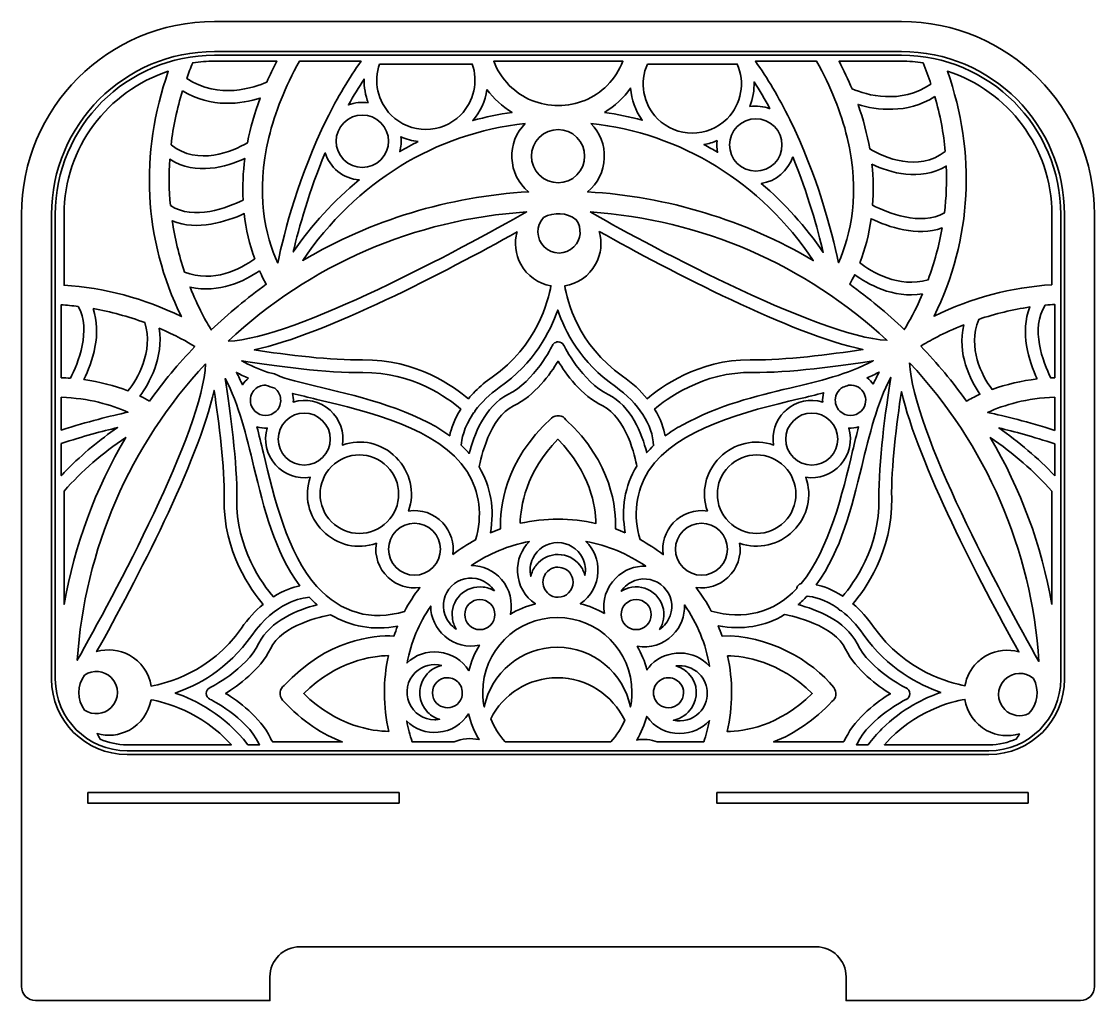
# Model space of a CAD drawing. Header units: inches. Extents: x -2.7 to 13.4, y -10.4 to -3.2.
# Drawn here: x 5.48 to 13.36, y -10.39 to -3.21 of the extents above; entities that cross this region are included whole.
import ezdxf

# ---------------------------------------------------------------- set-up
doc = ezdxf.new("R2010")
doc.units = ezdxf.units.IN
doc.header["$MEASUREMENT"] = 0
doc.layers.add('Tablet holder 9', color=7, linetype='Continuous', lineweight=0)

msp = doc.modelspace()

# ---------------------------------------------------------------- linework, layer by layer
at = {"layer": 'Tablet holder 9', "color": 22, "lineweight": 35, "true_color": 0xe52421}
for points, knots in [([(11.9394, -3.2082), (11.9394, -3.2082), (6.8982, -3.2082), (6.8982, -3.2082), (6.116, -3.2082), (5.4818, -3.8424), (5.4818, -4.6246), (5.4818, -4.6246), (5.4818, -10.2894), (5.4818, -10.2894), (5.4818, -10.3469), (5.5283, -10.3935), (5.5858, -10.3935), (5.5858, -10.3935), (7.305, -10.3935), (7.305, -10.3935), (7.305, -10.3935), (7.305, -10.2193), (7.305, -10.2193), (7.305, -10.0976), (7.4037, -9.9989), (7.5254, -9.9989), (7.5254, -9.9989), (11.3125, -9.9989), (11.3125, -9.9989), (11.434, -9.9989), (11.5326, -10.0975), (11.5326, -10.219), (11.5326, -10.219), (11.5326, -10.3935), (11.5326, -10.3935), (11.5326, -10.3935), (13.2518, -10.3935), (13.2518, -10.3935), (13.3093, -10.3935), (13.3558, -10.3469), (13.3558, -10.2894), (13.3558, -10.2894), (13.3558, -4.6246), (13.3558, -4.6246), (13.3558, -3.8424), (12.7217, -3.2082), (11.9394, -3.2082)], [0, 0, 0, 0, 1, 1, 1, 2, 2, 2, 3, 3, 3, 4, 4, 4, 5, 5, 5, 6, 6, 6, 7, 7, 7, 8, 8, 8, 9, 9, 9, 10, 10, 10, 11, 11, 11, 12, 12, 12, 13, 13, 13, 14, 14, 14, 14]), ([(8.1088, -3.5207), (8.1088, -3.5207), (8.7894, -3.5207), (8.7894, -3.5207), (8.8334, -3.6473), (8.8053, -3.7936), (8.7043, -3.8947), (8.5636, -4.0353), (8.3347, -4.0353), (8.194, -3.8947), (8.0929, -3.7936), (8.0648, -3.6473), (8.1088, -3.5207)], [0, 0, 0, 0, 1, 1, 1, 2, 2, 2, 3, 3, 3, 4, 4, 4, 4]), ([(10.0747, -3.5207), (10.0747, -3.5207), (10.7337, -3.5207), (10.7337, -3.5207), (10.792, -3.6532), (10.7676, -3.8135), (10.6593, -3.9217), (10.5186, -4.0624), (10.2897, -4.0624), (10.149, -3.9217), (10.0407, -3.8135), (10.0163, -3.6532), (10.0747, -3.5207)], [0, 0, 0, 0, 1, 1, 1, 2, 2, 2, 3, 3, 3, 4, 4, 4, 4]), ([(5.7943, -4.6246), (5.7943, -4.134), (6.116, -3.7174), (6.5595, -3.5741), (6.3465, -4.1757), (6.377, -4.8086), (6.6558, -5.3746), (6.3808, -5.239), (6.0898, -5.1625), (5.7943, -5.1438), (5.7943, -5.1438), (5.7943, -4.6246), (5.7943, -4.6246)], [0, 0, 0, 0, 1, 1, 1, 2, 2, 2, 3, 3, 3, 4, 4, 4, 4]), ([(13.0433, -5.1405), (12.7467, -5.159), (12.4548, -5.2355), (12.1789, -5.3715), (12.4572, -4.8063), (12.488, -4.1744), (12.2761, -3.5734), (12.7206, -3.7161), (13.0433, -4.1333), (13.0433, -4.6246), (13.0433, -4.6246), (13.0433, -5.1405), (13.0433, -5.1405)], [0, 0, 0, 0, 1, 1, 1, 2, 2, 2, 3, 3, 3, 4, 4, 4, 4]), ([(6.6642, -3.7169), (6.8739, -3.8471), (7.0967, -3.8139), (7.2343, -3.7708), (7.1928, -3.8807), (7.1611, -3.9908), (7.1397, -4.099), (7.0311, -4.161), (6.7783, -4.2728), (6.5792, -4.1129), (6.5947, -3.9812), (6.6233, -3.8482), (6.6642, -3.7169)], [0, 0, 0, 0, 1, 1, 1, 2, 2, 2, 3, 3, 3, 4, 4, 4, 4]), ([(12.1843, -3.7597), (12.2225, -3.8925), (12.2482, -4.0276), (12.2607, -4.1618), (12.06, -4.3176), (11.8124, -4.2056), (11.7061, -4.1435), (11.6876, -4.0361), (11.6589, -3.9267), (11.6204, -3.8176), (11.7564, -3.8586), (11.9771, -3.8893), (12.1843, -3.7597)], [0, 0, 0, 0, 1, 1, 1, 2, 2, 2, 3, 3, 3, 4, 4, 4, 4]), ([(9.1783, -3.9575), (9.1124, -4.0236), (9.0765, -4.1142), (9.0804, -4.2104), (9.0843, -4.3089), (9.129, -4.3979), (9.2028, -4.4586), (8.6168, -4.4925), (8.0472, -4.6657), (7.5462, -4.9624), (7.9329, -4.3887), (8.5206, -4.0268), (9.1783, -3.9575)], [0, 0, 0, 0, 1, 1, 1, 2, 2, 2, 3, 3, 3, 4, 4, 4, 4]), ([(9.6603, -3.9574), (10.3193, -4.0261), (10.9068, -4.3883), (11.2924, -4.9629), (10.7915, -4.6663), (10.2221, -4.4928), (9.6361, -4.4587), (9.7099, -4.3981), (9.7546, -4.3089), (9.7586, -4.2103), (9.7624, -4.1139), (9.7265, -4.0235), (9.6603, -3.9574)], [0, 0, 0, 0, 1, 1, 1, 2, 2, 2, 3, 3, 3, 4, 4, 4, 4]), ([(6.6789, -5.0478), (6.6375, -4.9249), (6.6069, -4.7985), (6.5881, -4.6712), (6.7704, -4.7479), (6.9858, -4.6781), (7.1163, -4.6183), (7.1294, -4.7337), (7.1553, -4.845), (7.1931, -4.9497), (7.0872, -5.0265), (6.891, -5.1301), (6.6789, -5.0478)], [0, 0, 0, 0, 1, 1, 1, 2, 2, 2, 3, 3, 3, 4, 4, 4, 4]), ([(6.9986, -5.5546), (7.5964, -4.9933), (8.3693, -4.659), (9.1889, -4.6061), (8.7107, -4.8756), (7.4918, -5.536), (6.9986, -5.5546)], [0, 0, 0, 0, 1, 1, 1, 2, 2, 2, 2]), ([(9.3133, -4.6465), (9.3896, -4.6042), (9.4829, -4.6106), (9.5525, -4.6631), (9.5958, -4.724), (9.5889, -4.8093), (9.5358, -4.8624), (9.4754, -4.9228), (9.3771, -4.9228), (9.3165, -4.8624), (9.2575, -4.8033), (9.2563, -4.7071), (9.3133, -4.6465)], [0, 0, 0, 0, 1, 1, 1, 2, 2, 2, 3, 3, 3, 4, 4, 4, 4]), ([(9.656, -4.6065), (10.4694, -4.6607), (11.2376, -4.9929), (11.8324, -5.5482), (11.3265, -5.5247), (9.9767, -4.7931), (9.656, -4.6065)], [0, 0, 0, 0, 1, 1, 1, 2, 2, 2, 2]), ([(11.6336, -4.979), (11.6729, -4.8776), (11.7008, -4.7693), (11.7165, -4.6562), (11.8436, -4.7165), (12.0543, -4.7892), (12.2376, -4.7236), (12.215, -4.8519), (12.1806, -4.9794), (12.1351, -5.1032), (11.9176, -5.1687), (11.72, -5.0458), (11.6336, -4.979)], [0, 0, 0, 0, 1, 1, 1, 2, 2, 2, 3, 3, 3, 4, 4, 4, 4]), ([(6.0079, -5.3157), (6.1362, -5.3383), (6.2637, -5.3728), (6.3875, -5.4183), (6.4531, -5.6357), (6.3301, -5.8333), (6.2633, -5.9197), (6.1619, -5.8804), (6.0536, -5.8525), (5.9406, -5.8368), (6.0008, -5.7097), (6.0733, -5.499), (6.0079, -5.3157)], [0, 0, 0, 0, 1, 1, 1, 2, 2, 2, 3, 3, 3, 4, 4, 4, 4]), ([(12.935, -5.8319), (12.8196, -5.8451), (12.7083, -5.871), (12.6037, -5.9088), (12.5269, -5.8026), (12.4235, -5.6062), (12.5056, -5.3944), (12.6285, -5.3532), (12.7549, -5.3226), (12.8822, -5.3036), (12.8053, -5.4861), (12.8753, -5.7015), (12.935, -5.8319)], [0, 0, 0, 0, 1, 1, 1, 2, 2, 2, 3, 3, 3, 4, 4, 4, 4]), ([(6.8326, -5.7208), (6.8129, -6.2122), (6.1515, -7.4329), (5.8908, -7.8961), (5.9454, -7.0831), (6.2775, -6.3153), (6.8326, -5.7208)], [0, 0, 0, 0, 1, 1, 1, 2, 2, 2, 2]), ([(7.6844, -5.8944), (7.5732, -5.8675), (7.4681, -5.8421), (7.3811, -5.8149), (7.3543, -5.7982), (7.3236, -5.7879), (7.2919, -5.7849), (7.2217, -5.7593), (7.1575, -5.7308), (7.0979, -5.6988), (7.3335, -5.7357), (7.7301, -5.7904), (7.9865, -5.7853), (8.3492, -5.7781), (8.615, -5.9746), (8.7058, -6.0525), (8.6579, -6.1279), (8.6349, -6.1964), (8.6239, -6.2485), (8.3646, -6.059), (7.9886, -5.9681), (7.6844, -5.8944)], [0, 0, 0, 0, 1, 1, 1, 2, 2, 2, 3, 3, 3, 4, 4, 4, 5, 5, 5, 6, 6, 6, 7, 7, 7, 7]), ([(9.9126, -6.9599), (9.8892, -6.95), (9.8653, -6.9408), (9.8412, -6.9325), (9.8465, -6.7854), (9.816, -6.4454), (9.4775, -6.1306), (9.4656, -6.1142), (9.4481, -6.1039), (9.4281, -6.1014), (9.4071, -6.0989), (9.3861, -6.1056), (9.3706, -6.1196), (9.0218, -6.4375), (8.9908, -6.7832), (8.9964, -6.9325), (8.9714, -6.9413), (8.9467, -6.9507), (8.9224, -6.961), (8.9544, -6.7876), (8.926, -6.6215), (8.8394, -6.4778), (8.8513, -6.4161), (8.9172, -6.115), (9.0925, -6.0301), (9.2483, -5.9547), (9.364, -5.7926), (9.4199, -5.7015), (9.4756, -5.7926), (9.5914, -5.9547), (9.7471, -6.0301), (9.9222, -6.1149), (9.9856, -6.4111), (9.9968, -6.4722), (9.9086, -6.6171), (9.8797, -6.7849), (9.9126, -6.9599)], [0, 0, 0, 0, 1, 1, 1, 2, 2, 2, 3, 3, 3, 4, 4, 4, 5, 5, 5, 6, 6, 6, 7, 7, 7, 8, 8, 8, 9, 9, 9, 10, 10, 10, 11, 11, 11, 12, 12, 12, 12]), ([(10.8496, -5.7838), (11.104, -5.7889), (11.4976, -5.7349), (11.7321, -5.6982), (11.5421, -5.7993), (11.336, -5.8479), (11.1196, -5.899), (10.8664, -5.9587), (10.6044, -6.0206), (10.3293, -6.1707), (10.2851, -6.1947), (10.2436, -6.2211), (10.2056, -6.2492), (10.1957, -6.1974), (10.174, -6.1292), (10.1274, -6.0535), (10.2047, -5.9868), (10.4786, -5.7764), (10.8496, -5.7838)], [0, 0, 0, 0, 1, 1, 1, 2, 2, 2, 3, 3, 3, 4, 4, 4, 5, 5, 5, 6, 6, 6, 6]), ([(11.9989, -5.7143), (12.56, -6.3121), (12.8943, -7.085), (12.9472, -7.9046), (12.6778, -7.4264), (12.0175, -6.2074), (11.9989, -5.7143)], [0, 0, 0, 0, 1, 1, 1, 2, 2, 2, 2]), ([(11.7742, -6.7083), (11.7814, -7.0696), (11.5858, -7.3351), (11.5081, -7.4263), (11.4336, -7.3776), (11.3657, -7.3535), (11.3139, -7.3417), (11.4982, -7.089), (11.5739, -6.7765), (11.6474, -6.4739), (11.7044, -6.2379), (11.759, -6.0132), (11.8604, -5.821), (11.8235, -6.0568), (11.769, -6.4525), (11.7742, -6.7083)], [0, 0, 0, 0, 1, 1, 1, 2, 2, 2, 3, 3, 3, 4, 4, 4, 5, 5, 5, 5]), ([(7.1878, -6.4783), (7.2611, -6.7824), (7.3369, -7.0964), (7.5243, -7.3497), (7.4726, -7.3606), (7.405, -7.3833), (7.3306, -7.4306), (7.2522, -7.3399), (7.0547, -7.074), (7.0619, -6.7099), (7.0671, -6.4557), (7.0133, -6.0632), (6.9767, -5.8285), (7.0772, -6.0206), (7.1311, -6.2439), (7.1878, -6.4783)], [0, 0, 0, 0, 1, 1, 1, 2, 2, 2, 3, 3, 3, 4, 4, 4, 5, 5, 5, 5]), ([(7.1706, -5.9444), (7.1758, -5.9322), (7.1839, -5.9196), (7.1949, -5.9088), (7.2131, -5.8906), (7.239, -5.8769), (7.2728, -5.8771), (7.2954, -5.8851), (7.3181, -5.8928), (7.3401, -5.8999), (7.3654, -5.919), (7.3813, -5.9478), (7.3837, -5.9793), (7.3865, -6.0121), (7.3747, -6.0442), (7.3515, -6.0672), (7.3081, -6.1107), (7.2374, -6.1107), (7.1939, -6.0672), (7.1546, -6.0279), (7.1561, -5.9781), (7.1706, -5.9444)], [0, 0, 0, 0, 1, 1, 1, 2, 2, 2, 3, 3, 3, 4, 4, 4, 5, 5, 5, 6, 6, 6, 7, 7, 7, 7]), ([(11.6438, -6.0672), (11.6003, -6.1107), (11.5296, -6.1107), (11.4861, -6.0672), (11.4612, -6.0424), (11.4497, -6.0081), (11.4546, -5.9729), (11.4579, -5.9486), (11.4689, -5.9268), (11.4858, -5.9099), (11.4925, -5.9032), (11.5003, -5.8972), (11.5087, -5.8922), (11.5229, -5.8876), (11.5368, -5.8829), (11.5508, -5.8781), (11.6083, -5.8706), (11.6472, -5.9043), (11.6644, -5.9386), (11.6818, -5.9735), (11.6856, -6.0256), (11.6438, -6.0672)], [0, 0, 0, 0, 1, 1, 1, 2, 2, 2, 3, 3, 3, 4, 4, 4, 5, 5, 5, 6, 6, 6, 7, 7, 7, 7]), ([(5.7943, -6.6543), (5.9253, -6.5077), (6.0768, -6.3751), (6.2474, -6.2608), (6.024, -6.6376), (5.8711, -7.0536), (5.7943, -7.4862), (5.7943, -7.4862), (5.7943, -6.6543), (5.7943, -6.6543)], [0, 0, 0, 0, 1, 1, 1, 2, 2, 2, 3, 3, 3, 3]), ([(9.141, -6.8913), (9.144, -6.77), (9.1821, -6.5163), (9.4183, -6.2744), (9.6575, -6.5179), (9.6947, -6.7708), (9.6972, -6.8914), (9.5147, -6.8508), (9.3235, -6.8508), (9.141, -6.8913)], [0, 0, 0, 0, 1, 1, 1, 2, 2, 2, 3, 3, 3, 3]), ([(13.0433, -7.4861), (12.9667, -7.054), (12.814, -6.6386), (12.591, -6.2619), (12.7613, -6.3767), (12.9125, -6.5097), (13.0433, -6.6565), (13.0433, -6.6565), (13.0433, -7.4861), (13.0433, -7.4861)], [0, 0, 0, 0, 1, 1, 1, 2, 2, 2, 3, 3, 3, 3]), ([(8.1653, -6.881), (8.0529, -6.9933), (7.8701, -6.9933), (7.7578, -6.881), (7.6454, -6.7686), (7.6454, -6.5858), (7.7578, -6.4735), (7.8701, -6.3611), (8.0529, -6.3611), (8.1653, -6.4735), (8.2776, -6.5858), (8.2776, -6.7686), (8.1653, -6.881)], [0, 0, 0, 0, 1, 1, 1, 2, 2, 2, 3, 3, 3, 4, 4, 4, 4]), ([(10.6724, -6.4735), (10.7847, -6.3611), (10.9675, -6.3611), (11.0799, -6.4735), (11.1924, -6.5858), (11.1924, -6.7686), (11.0799, -6.881), (10.9675, -6.9933), (10.7847, -6.9933), (10.6724, -6.881), (10.56, -6.7686), (10.56, -6.5858), (10.6724, -6.4735)], [0, 0, 0, 0, 1, 1, 1, 2, 2, 2, 3, 3, 3, 4, 4, 4, 4]), ([(9.0044, -7.3035), (8.9475, -7.2372), (8.8674, -7.2008), (8.7835, -7.2003), (8.9118, -7.1131), (9.0567, -7.0533), (9.2096, -7.0247), (9.1507, -7.0825), (9.1181, -7.1628), (9.1219, -7.249), (9.1264, -7.3454), (9.175, -7.4304), (9.2525, -7.4818), (9.1879, -7.4982), (9.126, -7.524), (9.0692, -7.5583), (9.089, -7.4689), (9.0661, -7.3753), (9.0044, -7.3035)], [0, 0, 0, 0, 1, 1, 1, 2, 2, 2, 3, 3, 3, 4, 4, 4, 5, 5, 5, 6, 6, 6, 6]), ([(9.7601, -7.5536), (9.7049, -7.5211), (9.6447, -7.4967), (9.5824, -7.4811), (9.6599, -7.4293), (9.7083, -7.3442), (9.7122, -7.2479), (9.7157, -7.1615), (9.6828, -7.0813), (9.6232, -7.0239), (9.7818, -7.0528), (9.9314, -7.1149), (10.0632, -7.2065), (9.9821, -7.2028), (9.9026, -7.2329), (9.8424, -7.2932), (9.8424, -7.2932), (9.8422, -7.2933), (9.8421, -7.2935), (9.7722, -7.3635), (9.7431, -7.4594), (9.7601, -7.5536)], [0, 0, 0, 0, 1, 1, 1, 2, 2, 2, 3, 3, 3, 4, 4, 4, 5, 5, 5, 6, 6, 6, 7, 7, 7, 7]), ([(9.5293, -7.3236), (9.5293, -7.3846), (9.4797, -7.4342), (9.4189, -7.4342), (9.3646, -7.4342), (9.3306, -7.3988), (9.3168, -7.3656), (9.3032, -7.3328), (9.3024, -7.284), (9.3407, -7.2456), (9.3792, -7.2072), (9.4281, -7.2082), (9.4611, -7.2219), (9.494, -7.2356), (9.5293, -7.2694), (9.5293, -7.3236)], [0, 0, 0, 0, 1, 1, 1, 2, 2, 2, 3, 3, 3, 4, 4, 4, 5, 5, 5, 5]), ([(8.7674, -7.6393), (8.7243, -7.5963), (8.7243, -7.5261), (8.7674, -7.4831), (8.8104, -7.44), (8.8806, -7.44), (8.9236, -7.4831), (8.9667, -7.5261), (8.9667, -7.5963), (8.9236, -7.6393), (8.8806, -7.6824), (8.8104, -7.6824), (8.7674, -7.6393)], [0, 0, 0, 0, 1, 1, 1, 2, 2, 2, 3, 3, 3, 4, 4, 4, 4]), ([(9.914, -7.6393), (9.871, -7.5963), (9.871, -7.5261), (9.914, -7.4831), (9.9571, -7.44), (10.0272, -7.44), (10.0703, -7.4831), (10.1133, -7.5261), (10.1133, -7.5963), (10.0703, -7.6393), (10.0272, -7.6824), (9.9572, -7.6824), (9.914, -7.6393)], [0, 0, 0, 0, 1, 1, 1, 2, 2, 2, 3, 3, 3, 4, 4, 4, 4]), ([(8.7647, -7.9732), (8.7169, -7.8963), (8.6365, -7.8453), (8.5432, -7.8361), (8.4557, -7.8275), (8.3722, -7.8571), (8.311, -7.9156), (8.3403, -7.7663), (8.3993, -7.6246), (8.4846, -7.4992), (8.4851, -7.5831), (8.5215, -7.6632), (8.5878, -7.7201), (8.6597, -7.7818), (8.7532, -7.8047), (8.8426, -7.7849), (8.8074, -7.8432), (8.781, -7.9068), (8.7647, -7.9732)], [0, 0, 0, 0, 1, 1, 1, 2, 2, 2, 3, 3, 3, 4, 4, 4, 5, 5, 5, 6, 6, 6, 6]), ([(10.3156, -7.8433), (10.2338, -7.8421), (10.1585, -7.8733), (10.1035, -7.9285), (10.0918, -7.9401), (10.081, -7.9529), (10.0712, -7.9667), (10.0557, -7.9054), (10.0318, -7.8475), (9.9999, -7.7932), (10.094, -7.8103), (10.1899, -7.7811), (10.2599, -7.7113), (10.2599, -7.7113), (10.26, -7.7111), (10.2601, -7.711), (10.3204, -7.6508), (10.3506, -7.5712), (10.3468, -7.4901), (10.4407, -7.625), (10.5033, -7.7781), (10.5314, -7.9404), (10.4775, -7.8801), (10.4007, -7.8444), (10.3156, -7.8433)], [0, 0, 0, 0, 1, 1, 1, 2, 2, 2, 3, 3, 3, 4, 4, 4, 5, 5, 5, 6, 6, 6, 7, 7, 7, 8, 8, 8, 8]), ([(7.4089, -8.0819), (7.3924, -8.0939), (7.3819, -8.1114), (7.3796, -8.1314), (7.3771, -8.1524), (7.3837, -8.1732), (7.3979, -8.1888), (7.5448, -8.3501), (7.699, -8.4429), (7.8361, -8.4958), (7.8361, -8.4958), (7.3252, -8.4958), (7.3252, -8.4958), (7.319, -8.4865), (7.3134, -8.4769), (7.3085, -8.4668), (7.2329, -8.311), (7.0708, -8.1953), (6.9797, -8.1396), (7.0708, -8.0839), (7.2331, -7.9681), (7.3083, -7.8122), (7.3931, -7.6372), (7.6893, -7.5739), (7.7504, -7.5626), (7.8946, -7.6501), (8.0674, -7.6793), (8.2419, -7.6461), (8.2321, -7.6699), (8.2231, -7.6939), (8.2146, -7.7182), (8.0671, -7.7121), (7.7258, -7.741), (7.4089, -8.0819)], [0, 0, 0, 0, 1, 1, 1, 2, 2, 2, 3, 3, 3, 4, 4, 4, 5, 5, 5, 6, 6, 6, 7, 7, 7, 8, 8, 8, 9, 9, 9, 10, 10, 10, 11, 11, 11, 11]), ([(11.4293, -8.1989), (11.4444, -8.1876), (11.4544, -8.1715), (11.4575, -8.1532), (11.4607, -8.1336), (11.4557, -8.1138), (11.4429, -8.0965), (11.2888, -7.9006), (10.9511, -7.7039), (10.6231, -7.7183), (10.6143, -7.6931), (10.6049, -7.6681), (10.5946, -7.6435), (10.769, -7.6767), (10.9364, -7.6485), (11.0814, -7.5611), (11.1432, -7.5729), (11.4442, -7.6385), (11.5293, -7.8143), (11.6047, -7.9701), (11.7668, -8.0858), (11.8579, -8.1417), (11.7668, -8.1974), (11.6047, -8.3131), (11.5293, -8.4689), (11.5247, -8.4782), (11.5194, -8.4871), (11.5137, -8.4958), (11.5137, -8.4958), (11.0004, -8.4958), (11.0004, -8.4958), (11.156, -8.4345), (11.3043, -8.3334), (11.4293, -8.1989)], [0, 0, 0, 0, 1, 1, 1, 2, 2, 2, 3, 3, 3, 4, 4, 4, 5, 5, 5, 6, 6, 6, 7, 7, 7, 8, 8, 8, 9, 9, 9, 10, 10, 10, 11, 11, 11, 11]), ([(8.1769, -8.4185), (8.0549, -8.4169), (7.7982, -8.3811), (7.5526, -8.1411), (7.7986, -7.8996), (8.0533, -7.8636), (8.1744, -7.8621), (8.1347, -8.0449), (8.1356, -8.2361), (8.1769, -8.4185)], [0, 0, 0, 0, 1, 1, 1, 2, 2, 2, 3, 3, 3, 3]), ([(10.6633, -7.8626), (10.7851, -7.8647), (11.0408, -7.9014), (11.285, -8.1401), (11.0378, -8.3831), (10.7821, -8.4182), (10.6606, -8.4192), (10.7019, -8.2368), (10.7029, -8.0456), (10.6633, -7.8626)], [0, 0, 0, 0, 1, 1, 1, 2, 2, 2, 3, 3, 3, 3]), ([(5.9447, -8.0044), (6.0063, -7.9632), (6.0881, -7.971), (6.1406, -8.0236), (6.2011, -8.084), (6.2011, -8.1824), (6.1406, -8.2429), (6.0881, -8.2954), (6.0063, -8.3032), (5.9447, -8.2619), (5.8897, -8.1857), (5.8897, -8.0807), (5.9447, -8.0044)], [0, 0, 0, 0, 1, 1, 1, 2, 2, 2, 3, 3, 3, 4, 4, 4, 4]), ([(8.4975, -8.1346), (8.4975, -8.0736), (8.5471, -8.024), (8.6079, -8.024), (8.6407, -8.024), (8.6722, -8.0386), (8.6922, -8.0629), (8.714, -8.0893), (8.7211, -8.1258), (8.7131, -8.1686), (8.6932, -8.2299), (8.6376, -8.2503), (8.5912, -8.2431), (8.5446, -8.236), (8.4975, -8.1996), (8.4975, -8.1346)], [0, 0, 0, 0, 1, 1, 1, 2, 2, 2, 3, 3, 3, 4, 4, 4, 5, 5, 5, 5]), ([(9.8056, -8.4958), (9.8056, -8.4958), (9.032, -8.4958), (9.032, -8.4958), (8.9845, -8.445), (8.9489, -8.3871), (8.9252, -8.3256), (9.0153, -8.1469), (9.2002, -8.0241), (9.414, -8.0241), (9.6322, -8.0241), (9.8201, -8.152), (9.9081, -8.3366), (9.8844, -8.3941), (9.8502, -8.4481), (9.8056, -8.4958)], [0, 0, 0, 0, 1, 1, 1, 2, 2, 2, 3, 3, 3, 4, 4, 4, 5, 5, 5, 5]), ([(10.1517, -8.0564), (10.19, -8.0181), (10.2389, -8.019), (10.2719, -8.0328), (10.305, -8.0464), (10.3401, -8.0803), (10.3401, -8.1346), (10.3401, -8.1954), (10.2906, -8.245), (10.2297, -8.245), (10.1754, -8.245), (10.1414, -8.2096), (10.1278, -8.1764), (10.1142, -8.1436), (10.1132, -8.0949), (10.1517, -8.0564)], [0, 0, 0, 0, 1, 1, 1, 2, 2, 2, 3, 3, 3, 4, 4, 4, 5, 5, 5, 5]), ([(12.874, -8.2876), (12.8146, -8.3163), (12.7439, -8.3044), (12.6971, -8.2576), (12.6365, -8.1972), (12.6365, -8.0988), (12.6971, -8.0383), (12.7544, -7.9808), (12.8464, -7.9776), (12.9078, -8.0306), (12.9531, -8.114), (12.9394, -8.2188), (12.874, -8.2876)], [0, 0, 0, 0, 1, 1, 1, 2, 2, 2, 3, 3, 3, 4, 4, 4, 4]), ([(8.6574, -8.4958), (8.6574, -8.4958), (8.3493, -8.4958), (8.3493, -8.4958), (8.3324, -8.446), (8.3186, -8.3951), (8.3089, -8.3431), (8.3696, -8.4021), (8.4528, -8.4325), (8.5401, -8.4246), (8.6337, -8.4162), (8.7149, -8.366), (8.7632, -8.2896), (8.7789, -8.3561), (8.8047, -8.42), (8.8394, -8.4787), (8.778, -8.4645), (8.7147, -8.4709), (8.6574, -8.4958)], [0, 0, 0, 0, 1, 1, 1, 2, 2, 2, 3, 3, 3, 4, 4, 4, 5, 5, 5, 6, 6, 6, 6]), ([(10.4887, -8.4958), (10.4887, -8.4958), (10.1477, -8.4958), (10.1477, -8.4958), (10.1, -8.4779), (10.0482, -8.4727), (9.9965, -8.4815), (10.029, -8.4276), (10.0535, -8.3699), (10.0696, -8.3087), (10.1246, -8.3878), (10.2139, -8.4347), (10.3136, -8.4342), (10.3983, -8.4337), (10.4754, -8.3989), (10.5294, -8.339), (10.5198, -8.3926), (10.5058, -8.4448), (10.4887, -8.4958)], [0, 0, 0, 0, 1, 1, 1, 2, 2, 2, 3, 3, 3, 4, 4, 4, 5, 5, 5, 6, 6, 6, 6]), ([(8.2523, -8.9461), (8.2523, -8.9461), (5.9689, -8.9461), (5.9689, -8.9461), (5.9689, -8.9461), (5.9689, -8.8674), (5.9689, -8.8674), (5.9689, -8.8674), (8.2523, -8.8674), (8.2523, -8.8674), (8.2523, -8.8674), (8.2523, -8.9461), (8.2523, -8.9461)], [0, 0, 0, 0, 1, 1, 1, 2, 2, 2, 3, 3, 3, 4, 4, 4, 4]), ([(12.8687, -8.9461), (12.8687, -8.9461), (10.5854, -8.9461), (10.5854, -8.9461), (10.5854, -8.9461), (10.5854, -8.8674), (10.5854, -8.8674), (10.5854, -8.8674), (12.8687, -8.8674), (12.8687, -8.8674), (12.8687, -8.8674), (12.8687, -8.9461), (12.8687, -8.9461)], [0, 0, 0, 0, 1, 1, 1, 2, 2, 2, 3, 3, 3, 4, 4, 4, 4])]:
    msp.add_open_spline(points, degree=3, knots=knots, dxfattribs=at)
at = {"layer": 'Tablet holder 9', "color": 18, "lineweight": 35, "true_color": 0x000000}
for points, knots in [([(13.1353, -4.6246), (13.1353, -4.6246), (13.1353, -8.034), (13.1353, -8.034), (13.1353, -8.3394), (12.8868, -8.5878), (12.5814, -8.5878), (12.5814, -8.5878), (6.2563, -8.5878), (6.2563, -8.5878), (5.9508, -8.5878), (5.7023, -8.3394), (5.7023, -8.034), (5.7023, -8.034), (5.7023, -4.6246), (5.7023, -4.6246), (5.7023, -3.9652), (6.2388, -3.4287), (6.8982, -3.4287), (6.8982, -3.4287), (11.9394, -3.4287), (11.9394, -3.4287), (12.5989, -3.4287), (13.1353, -3.9652), (13.1353, -4.6246)], [0, 0, 0, 0, 1, 1, 1, 2, 2, 2, 3, 3, 3, 4, 4, 4, 5, 5, 5, 6, 6, 6, 7, 7, 7, 8, 8, 8, 8]), ([(13.1076, -4.6246), (13.1076, -3.9805), (12.5835, -3.4565), (11.9394, -3.4565), (11.9394, -3.4565), (6.8982, -3.4565), (6.8982, -3.4565), (6.2541, -3.4565), (5.7301, -3.9805), (5.7301, -4.6246), (5.7301, -4.6246), (5.7301, -8.034), (5.7301, -8.034), (5.7301, -8.3241), (5.9661, -8.5601), (6.2563, -8.5601), (6.2563, -8.5601), (12.5814, -8.5601), (12.5814, -8.5601), (12.8715, -8.5601), (13.1076, -8.3241), (13.1076, -8.034), (13.1076, -8.034), (13.1076, -4.6246), (13.1076, -4.6246)], [0, 0, 0, 0, 1, 1, 1, 2, 2, 2, 3, 3, 3, 4, 4, 4, 5, 5, 5, 6, 6, 6, 7, 7, 7, 8, 8, 8, 8]), ([(7.2818, -3.6542), (7.3047, -3.6024), (7.3297, -3.5511), (7.3567, -3.4999), (7.3567, -3.4999), (6.8982, -3.4999), (6.8982, -3.4999), (6.844, -3.4999), (6.7908, -3.5039), (6.7388, -3.5114), (6.7229, -3.5493), (6.7081, -3.5875), (6.6944, -3.6256), (6.9292, -3.7846), (7.1943, -3.6924), (7.2818, -3.6542)], [0, 0, 0, 0, 1, 1, 1, 2, 2, 2, 3, 3, 3, 4, 4, 4, 5, 5, 5, 5]), ([(7.3621, -4.9814), (7.4125, -4.7426), (7.5192, -4.3347), (7.7211, -3.9265), (7.8019, -3.7628), (7.8869, -3.6218), (7.9736, -3.4999), (7.9736, -3.4999), (7.5219, -3.4999), (7.5219, -3.4999), (7.4169, -3.6875), (7.3415, -3.8746), (7.2968, -4.0603), (7.1978, -4.4713), (7.2711, -4.781), (7.3621, -4.9814)], [0, 0, 0, 0, 1, 1, 1, 2, 2, 2, 3, 3, 3, 4, 4, 4, 5, 5, 5, 5]), ([(9.4207, -3.8258), (9.5565, -3.8257), (9.6842, -3.7731), (9.7799, -3.6772), (9.8319, -3.6251), (9.87, -3.5644), (9.8947, -3.4999), (9.8947, -3.4999), (8.9468, -3.4999), (8.9468, -3.4999), (8.9715, -3.5646), (9.0094, -3.6251), (9.0615, -3.6772), (9.1574, -3.7731), (9.2849, -3.8257), (9.4207, -3.8258)], [0, 0, 0, 0, 1, 1, 1, 2, 2, 2, 3, 3, 3, 4, 4, 4, 5, 5, 5, 5]), ([(11.1199, -3.9278), (11.0389, -3.7633), (10.954, -3.6219), (10.8676, -3.4999), (10.8676, -3.4999), (11.3157, -3.4999), (11.3157, -3.4999), (11.4207, -3.6872), (11.496, -3.8739), (11.5407, -4.0592), (11.6394, -4.4689), (11.5671, -4.7782), (11.4769, -4.9785), (11.4265, -4.7404), (11.3203, -4.3339), (11.1199, -3.9278)], [0, 0, 0, 0, 1, 1, 1, 2, 2, 2, 3, 3, 3, 4, 4, 4, 5, 5, 5, 5]), ([(12.1556, -3.6672), (12.1381, -3.6151), (12.1186, -3.5631), (12.0972, -3.5111), (12.0456, -3.5039), (11.9931, -3.4999), (11.9394, -3.4999), (11.9394, -3.4999), (11.4811, -3.4999), (11.4811, -3.4999), (11.5169, -3.5681), (11.5488, -3.6354), (11.5769, -3.7036), (11.6828, -3.7474), (11.9324, -3.8211), (12.1556, -3.6672)], [0, 0, 0, 0, 1, 1, 1, 2, 2, 2, 3, 3, 3, 4, 4, 4, 5, 5, 5, 5]), ([(8.0268, -3.8057), (8.0051, -3.7503), (7.9946, -3.6911), (7.9956, -3.6317), (7.9565, -3.6914), (7.9183, -3.7547), (7.8815, -3.821), (7.9276, -3.8036), (7.9779, -3.7982), (8.0268, -3.8057)], [0, 0, 0, 0, 1, 1, 1, 2, 2, 2, 3, 3, 3, 3]), ([(9.7599, -3.8756), (9.8533, -3.8889), (9.946, -3.9081), (10.0365, -3.9328), (9.9865, -3.8639), (9.9572, -3.7826), (9.9515, -3.6976), (9.9003, -3.7694), (9.8354, -3.8297), (9.7599, -3.8756)], [0, 0, 0, 0, 1, 1, 1, 2, 2, 2, 3, 3, 3, 3]), ([(10.9743, -3.849), (10.9368, -3.7799), (10.8978, -3.7138), (10.8576, -3.6513), (10.8597, -3.7131), (10.8492, -3.7749), (10.8265, -3.8326), (10.8764, -3.8251), (10.9275, -3.8308), (10.9743, -3.849)], [0, 0, 0, 0, 1, 1, 1, 2, 2, 2, 3, 3, 3, 3]), ([(8.8976, -3.7079), (8.8849, -3.7926), (8.8486, -3.8714), (8.7929, -3.9358), (8.8872, -3.9096), (8.9837, -3.8894), (9.0815, -3.8754), (9.01, -3.8319), (8.9476, -3.7753), (8.8976, -3.7079)], [0, 0, 0, 0, 1, 1, 1, 2, 2, 2, 3, 3, 3, 3]), ([(7.8471, -3.9514), (7.7722, -4.0263), (7.7722, -4.1482), (7.8471, -4.2232), (7.9221, -4.2982), (8.044, -4.2982), (8.119, -4.2232), (8.1939, -4.1482), (8.1939, -4.0263), (8.119, -3.9514), (8.044, -3.8764), (7.9221, -3.8764), (7.8471, -3.9514)], [0, 0, 0, 0, 1, 1, 1, 2, 2, 2, 3, 3, 3, 4, 4, 4, 4]), ([(11.0063, -4.2503), (11.0811, -4.1753), (11.0811, -4.0533), (11.0063, -3.9785), (10.9312, -3.9035), (10.8093, -3.9035), (10.7343, -3.9785), (10.6594, -4.0533), (10.6594, -4.1753), (10.7343, -4.2503), (10.8093, -4.3253), (10.9312, -4.3253), (11.0063, -4.2503)], [0, 0, 0, 0, 1, 1, 1, 2, 2, 2, 3, 3, 3, 4, 4, 4, 4]), ([(9.5574, -4.3349), (9.6335, -4.2589), (9.6335, -4.1351), (9.5574, -4.059), (9.4814, -3.9831), (9.3576, -3.9831), (9.2815, -4.059), (9.2054, -4.1351), (9.2054, -4.2589), (9.2815, -4.335), (9.3576, -4.411), (9.4814, -4.411), (9.5574, -4.3349)], [0, 0, 0, 0, 1, 1, 1, 2, 2, 2, 3, 3, 3, 4, 4, 4, 4]), ([(8.3935, -4.0897), (8.3496, -4.0844), (8.3068, -4.0728), (8.2663, -4.0549), (8.2706, -4.0914), (8.2676, -4.1282), (8.2579, -4.1633), (8.3022, -4.1374), (8.3476, -4.1128), (8.3935, -4.0897)], [0, 0, 0, 0, 1, 1, 1, 2, 2, 2, 3, 3, 3, 3]), ([(10.5871, -4.0819), (10.5561, -4.0954), (10.5235, -4.1056), (10.4901, -4.1119), (10.5239, -4.1299), (10.5574, -4.1486), (10.5901, -4.1681), (10.5849, -4.1397), (10.5838, -4.1107), (10.5871, -4.0819)], [0, 0, 0, 0, 1, 1, 1, 2, 2, 2, 3, 3, 3, 3]), ([(7.8022, -4.3081), (7.759, -4.2726), (7.7275, -4.2253), (7.7111, -4.1725), (7.5931, -4.4525), (7.5186, -4.7189), (7.4758, -4.8994), (7.6099, -4.7042), (7.7778, -4.5208), (7.9601, -4.3712), (7.9025, -4.3667), (7.8472, -4.3449), (7.8022, -4.3081)], [0, 0, 0, 0, 1, 1, 1, 2, 2, 2, 3, 3, 3, 4, 4, 4, 4]), ([(7.1082, -4.5186), (7.1031, -4.4171), (7.1072, -4.3167), (7.1208, -4.2132), (6.9853, -4.2768), (6.7649, -4.341), (6.5694, -4.22), (6.5619, -4.3322), (6.5636, -4.446), (6.5743, -4.5586), (6.7451, -4.6722), (6.9954, -4.5739), (7.1082, -4.5186)], [0, 0, 0, 0, 1, 1, 1, 2, 2, 2, 3, 3, 3, 4, 4, 4, 4]), ([(11.1414, -4.2021), (11.1081, -4.305), (11.0179, -4.3814), (10.9099, -4.3965), (11.0804, -4.5415), (11.2382, -4.7174), (11.3646, -4.9028), (11.3235, -4.7283), (11.2528, -4.4725), (11.1414, -4.2021)], [0, 0, 0, 0, 1, 1, 1, 2, 2, 2, 3, 3, 3, 3]), ([(11.7218, -4.2558), (11.7329, -4.3581), (11.7346, -4.4572), (11.7271, -4.5572), (11.8365, -4.6125), (12.0797, -4.7121), (12.254, -4.6136), (12.2683, -4.4985), (12.2729, -4.3854), (12.2679, -4.2694), (12.0731, -4.384), (11.8553, -4.319), (11.7218, -4.2558)], [0, 0, 0, 0, 1, 1, 1, 2, 2, 2, 3, 3, 3, 4, 4, 4, 4]), ([(7.9847, -5.6922), (8.3778, -5.6843), (8.6619, -5.8921), (8.7611, -5.9768), (8.7768, -5.9581), (8.7935, -5.9399), (8.8114, -5.9219), (8.8479, -5.8853), (8.8892, -5.8507), (8.9347, -5.8182), (9.2653, -5.5897), (9.3485, -5.2536), (9.3669, -5.1481), (9.2732, -5.1319), (9.1914, -5.0739), (9.1451, -4.9894), (9.1051, -4.9164), (9.0963, -4.8313), (9.1187, -4.7526), (8.5919, -5.046), (7.7194, -5.5018), (7.1899, -5.6188), (7.4269, -5.6543), (7.7611, -5.6967), (7.9847, -5.6922)], [0, 0, 0, 0, 1, 1, 1, 2, 2, 2, 3, 3, 3, 4, 4, 4, 5, 5, 5, 6, 6, 6, 7, 7, 7, 8, 8, 8, 8]), ([(9.7207, -4.7493), (9.7444, -4.8289), (9.7358, -4.9153), (9.6949, -4.9899), (9.6476, -5.0758), (9.564, -5.1342), (9.4681, -5.1489), (9.4853, -5.2533), (9.5643, -5.5837), (9.8932, -5.8111), (9.964, -5.8615), (10.0244, -5.9174), (10.0731, -5.9771), (10.1706, -5.8932), (10.4462, -5.6904), (10.8297, -5.6904), (10.8369, -5.6904), (10.844, -5.6906), (10.8514, -5.6907), (11.0776, -5.6951), (11.4157, -5.6521), (11.6565, -5.6157), (11.1317, -5.5043), (10.2535, -5.046), (9.7207, -4.7493)], [0, 0, 0, 0, 1, 1, 1, 2, 2, 2, 3, 3, 3, 4, 4, 4, 5, 5, 5, 6, 6, 6, 7, 7, 7, 8, 8, 8, 8]), ([(7.2286, -5.0381), (7.121, -5.1115), (6.9315, -5.2064), (6.7189, -5.1574), (6.7782, -5.3071), (6.8404, -5.4167), (6.875, -5.4725), (7.0021, -5.3508), (7.1376, -5.2382), (7.2785, -5.1372), (7.2646, -5.1128), (7.2471, -5.0794), (7.2286, -5.0381)], [0, 0, 0, 0, 1, 1, 1, 2, 2, 2, 3, 3, 3, 4, 4, 4, 4]), ([(12.0935, -5.2081), (11.8768, -5.2429), (11.6865, -5.1325), (11.5958, -5.0668), (11.584, -5.0915), (11.5718, -5.1151), (11.5592, -5.1372), (11.6989, -5.2374), (11.8333, -5.349), (11.9596, -5.4694), (11.9921, -5.4171), (12.0424, -5.3281), (12.0935, -5.2081)], [0, 0, 0, 0, 1, 1, 1, 2, 2, 2, 3, 3, 3, 4, 4, 4, 4]), ([(5.8979, -5.2993), (5.8562, -5.2942), (5.8147, -5.2904), (5.7735, -5.2878), (5.7735, -5.2878), (5.7735, -5.8226), (5.7735, -5.8226), (5.7961, -5.8233), (5.8189, -5.8246), (5.8415, -5.8262), (5.8968, -5.7168), (5.9964, -5.4736), (5.8979, -5.2993)], [0, 0, 0, 0, 1, 1, 1, 2, 2, 2, 3, 3, 3, 4, 4, 4, 4]), ([(9.7876, -5.9463), (9.9544, -6.0269), (10.0343, -6.2331), (10.0703, -6.3724), (10.0858, -6.3547), (10.1024, -6.3374), (10.1197, -6.3208), (10.1142, -6.1701), (10.0101, -6.0088), (9.8399, -5.8874), (9.586, -5.7119), (9.4693, -5.4804), (9.4168, -5.326), (9.3628, -5.4826), (9.2436, -5.7179), (8.9882, -5.8944), (8.9168, -5.9453), (8.8572, -6.0025), (8.8114, -6.0644), (8.8081, -6.0726), (8.8036, -6.0776), (8.7994, -6.0814), (8.7251, -6.1889), (8.7108, -6.2811), (8.7083, -6.3178), (8.729, -6.3372), (8.7485, -6.3572), (8.7665, -6.3779), (8.8, -6.2519), (8.8814, -6.0289), (9.0519, -5.9463), (9.245, -5.8529), (9.3767, -5.5883), (9.3781, -5.5857), (9.3803, -5.5808), (9.3833, -5.5767), (9.3869, -5.5731), (9.3954, -5.5646), (9.4072, -5.5596), (9.4199, -5.5596), (9.4378, -5.5596), (9.4539, -5.5696), (9.4617, -5.5857), (9.4629, -5.5883), (9.595, -5.8531), (9.7876, -5.9463)], [0, 0, 0, 0, 1, 1, 1, 2, 2, 2, 3, 3, 3, 4, 4, 4, 5, 5, 5, 6, 6, 6, 7, 7, 7, 8, 8, 8, 9, 9, 9, 10, 10, 10, 11, 11, 11, 12, 12, 12, 13, 13, 13, 14, 14, 14, 15, 15, 15, 15]), ([(13.0642, -5.8228), (13.0642, -5.8228), (13.0642, -5.2847), (13.0642, -5.2847), (13.041, -5.2861), (13.0178, -5.2879), (12.9947, -5.29), (12.8811, -5.4608), (12.9794, -5.7111), (13.0347, -5.8239), (13.0446, -5.8235), (13.0544, -5.8231), (13.0642, -5.8228)], [0, 0, 0, 0, 1, 1, 1, 2, 2, 2, 3, 3, 3, 4, 4, 4, 4]), ([(6.4215, -5.9942), (6.5218, -5.8544), (6.6333, -5.7199), (6.7538, -5.5938), (6.7014, -5.5614), (6.6124, -5.511), (6.4924, -5.4599), (6.5272, -5.6767), (6.4168, -5.8668), (6.3513, -5.9575), (6.3758, -5.9693), (6.3994, -5.9815), (6.4215, -5.9942)], [0, 0, 0, 0, 1, 1, 1, 2, 2, 2, 3, 3, 3, 4, 4, 4, 4]), ([(12.0808, -5.5907), (12.2025, -5.7178), (12.3151, -5.8533), (12.4161, -5.9942), (12.4406, -5.9803), (12.4739, -5.9628), (12.5153, -5.9443), (12.4418, -5.8367), (12.3471, -5.6472), (12.396, -5.4346), (12.2462, -5.4939), (12.1367, -5.5561), (12.0808, -5.5907)], [0, 0, 0, 0, 1, 1, 1, 2, 2, 2, 3, 3, 3, 4, 4, 4, 4]), ([(7.1472, -5.8269), (7.1167, -5.8133), (7.0876, -5.7992), (7.0596, -5.7843), (7.0749, -5.8131), (7.0893, -5.8429), (7.1032, -5.874), (7.1153, -5.8561), (7.13, -5.8403), (7.1472, -5.8269)], [0, 0, 0, 0, 1, 1, 1, 2, 2, 2, 3, 3, 3, 3]), ([(11.7318, -5.8701), (11.7456, -5.8393), (11.76, -5.8099), (11.775, -5.7814), (11.7468, -5.7964), (11.7175, -5.8106), (11.6868, -5.8243), (11.7042, -5.8371), (11.7194, -5.8525), (11.7318, -5.8701)], [0, 0, 0, 0, 1, 1, 1, 2, 2, 2, 3, 3, 3, 3]), ([(5.7735, -5.9661), (5.7735, -5.9661), (5.7735, -6.2074), (5.7735, -6.2074), (5.9665, -6.1447), (6.1379, -6.1029), (6.2628, -6.0764), (6.14, -6.0212), (5.9763, -5.9728), (5.7735, -5.9661)], [0, 0, 0, 0, 1, 1, 1, 2, 2, 2, 3, 3, 3, 3]), ([(6.2742, -7.8585), (6.3601, -7.9056), (6.4185, -7.9893), (6.4332, -8.0853), (6.5376, -8.0681), (6.8681, -7.989), (7.0954, -7.6601), (7.144, -7.5919), (7.1975, -7.5335), (7.2547, -7.4858), (7.1696, -7.3867), (6.9611, -7.1024), (6.9689, -6.7079), (6.9733, -6.485), (6.9312, -6.1515), (6.8958, -5.9156), (6.7774, -6.4436), (6.325, -7.3094), (6.0336, -7.8328), (6.1132, -7.8089), (6.1996, -7.8175), (6.2742, -7.8585)], [0, 0, 0, 0, 1, 1, 1, 2, 2, 2, 3, 3, 3, 4, 4, 4, 5, 5, 5, 6, 6, 6, 7, 7, 7, 7]), ([(8.6468, -7.1207), (8.6999, -7.0803), (8.756, -7.044), (8.8144, -7.0126), (8.8661, -6.836), (8.8447, -6.6596), (8.7536, -6.5149), (8.7518, -6.5119), (8.7504, -6.5096), (8.7494, -6.5079), (8.5456, -6.1949), (8.0275, -6.0715), (7.6492, -5.9815), (7.5856, -5.9664), (7.5247, -5.9519), (7.4707, -5.9376), (7.476, -5.9583), (7.4779, -5.9797), (7.4767, -6.001), (7.5706, -5.9729), (7.671, -5.9947), (7.746, -6.0614), (7.8193, -6.1268), (7.8525, -6.2218), (7.8374, -6.3165), (7.9761, -6.2676), (8.1237, -6.301), (8.2307, -6.4079), (8.336, -6.5132), (8.3699, -6.664), (8.3221, -6.8015), (8.4143, -6.7868), (8.5076, -6.8182), (8.5729, -6.8879), (8.6326, -6.9517), (8.6588, -7.0368), (8.6468, -7.1207)], [0, 0, 0, 0, 1, 1, 1, 2, 2, 2, 3, 3, 3, 4, 4, 4, 5, 5, 5, 6, 6, 6, 7, 7, 7, 8, 8, 8, 9, 9, 9, 10, 10, 10, 11, 11, 11, 12, 12, 12, 12]), ([(10.5154, -6.8015), (10.4665, -6.6626), (10.4999, -6.5151), (10.6068, -6.4081), (10.7121, -6.3028), (10.8629, -6.2689), (11.0004, -6.3167), (10.9861, -6.2274), (11.0147, -6.1378), (11.0796, -6.0729), (11.0835, -6.069), (11.0876, -6.0651), (11.0919, -6.0612), (11.1667, -5.9946), (11.2671, -5.9729), (11.361, -6.001), (11.3594, -5.9782), (11.3618, -5.9554), (11.3679, -5.9336), (11.3128, -5.9482), (11.2507, -5.9629), (11.1857, -5.9785), (10.8079, -6.0683), (10.2906, -6.1917), (10.0862, -6.5033), (10.0849, -6.5058), (10.0833, -6.5082), (10.0815, -6.5103), (9.9908, -6.6533), (9.9688, -6.8354), (10.0207, -7.0112), (10.08, -7.0429), (10.1371, -7.0797), (10.1908, -7.1207), (10.1789, -7.0368), (10.205, -6.9517), (10.2649, -6.8879), (10.33, -6.8185), (10.4232, -6.7869), (10.5154, -6.8015)], [0, 0, 0, 0, 1, 1, 1, 2, 2, 2, 3, 3, 3, 4, 4, 4, 5, 5, 5, 6, 6, 6, 7, 7, 7, 8, 8, 8, 9, 9, 9, 10, 10, 10, 11, 11, 11, 12, 12, 12, 13, 13, 13, 13]), ([(11.7351, -7.6504), (11.964, -7.9815), (12.2999, -8.0643), (12.4053, -8.0828), (12.4164, -8.0185), (12.4471, -7.9597), (12.4925, -7.9143), (12.5133, -7.8935), (12.5372, -7.8756), (12.5638, -7.861), (12.6369, -7.821), (12.7221, -7.8119), (12.8007, -7.8344), (12.5125, -7.3167), (12.0625, -6.4563), (11.9388, -5.924), (11.9043, -6.1565), (11.8629, -6.4861), (11.8672, -6.7064), (11.875, -7.099), (11.6675, -7.3833), (11.5831, -7.4824), (11.6376, -7.529), (11.6888, -7.5854), (11.7351, -7.6504)], [0, 0, 0, 0, 1, 1, 1, 2, 2, 2, 3, 3, 3, 4, 4, 4, 5, 5, 5, 6, 6, 6, 7, 7, 7, 8, 8, 8, 8]), ([(13.0642, -6.2096), (13.0642, -6.2096), (13.0642, -5.9658), (13.0642, -5.9658), (12.8593, -5.9724), (12.6944, -6.0217), (12.5714, -6.0776), (12.6969, -6.1042), (12.8696, -6.1462), (13.0642, -6.2096)], [0, 0, 0, 0, 1, 1, 1, 2, 2, 2, 3, 3, 3, 3]), ([(7.6919, -6.4076), (7.7663, -6.3333), (7.7663, -6.2124), (7.6919, -6.1381), (7.6176, -6.0638), (7.4967, -6.0638), (7.4224, -6.1381), (7.3481, -6.2124), (7.3481, -6.3333), (7.4224, -6.4076), (7.4967, -6.4819), (7.6176, -6.4819), (7.6919, -6.4076)], [0, 0, 0, 0, 1, 1, 1, 2, 2, 2, 3, 3, 3, 4, 4, 4, 4]), ([(11.1457, -6.1381), (11.0715, -6.2124), (11.0715, -6.3333), (11.1458, -6.4076), (11.22, -6.4819), (11.341, -6.4819), (11.4153, -6.4076), (11.4896, -6.3333), (11.4896, -6.2124), (11.4153, -6.1381), (11.341, -6.0638), (11.22, -6.0638), (11.1457, -6.1381)], [0, 0, 0, 0, 1, 1, 1, 2, 2, 2, 3, 3, 3, 4, 4, 4, 4]), ([(5.7735, -6.3058), (5.7735, -6.3058), (5.7735, -6.541), (5.7735, -6.541), (5.7878, -6.526), (5.8021, -6.511), (5.8168, -6.4962), (5.9304, -6.3826), (6.0564, -6.2779), (6.1874, -6.1888), (6.0765, -6.2147), (5.9328, -6.2529), (5.7735, -6.3058)], [0, 0, 0, 0, 1, 1, 1, 2, 2, 2, 3, 3, 3, 4, 4, 4, 4]), ([(8.1722, -7.2886), (8.1025, -7.2233), (8.0711, -7.1301), (8.0858, -7.0379), (7.9469, -7.0868), (7.7993, -7.0535), (7.6924, -6.9465), (7.5871, -6.8412), (7.5532, -6.6904), (7.601, -6.5531), (7.5061, -6.5682), (7.4111, -6.535), (7.3456, -6.4615), (7.2789, -6.3867), (7.2571, -6.2862), (7.2854, -6.1924), (7.2597, -6.1939), (7.2339, -6.1906), (7.2094, -6.1826), (7.225, -6.2411), (7.2408, -6.3068), (7.2572, -6.3756), (7.3357, -6.7033), (7.4335, -7.1114), (7.6482, -7.3557), (7.8272, -7.5486), (8.0501, -7.6117), (8.2928, -7.5378), (8.3251, -7.4765), (8.3628, -7.4178), (8.405, -7.3625), (8.3211, -7.3744), (8.236, -7.3483), (8.1722, -7.2886)], [0, 0, 0, 0, 1, 1, 1, 2, 2, 2, 3, 3, 3, 4, 4, 4, 5, 5, 5, 6, 6, 6, 7, 7, 7, 8, 8, 8, 9, 9, 9, 10, 10, 10, 11, 11, 11, 11]), ([(11.5808, -6.36), (11.5958, -6.2971), (11.6101, -6.2368), (11.624, -6.1842), (11.6008, -6.1911), (11.5765, -6.1939), (11.5524, -6.1924), (11.5804, -6.2862), (11.5587, -6.3867), (11.4921, -6.4614), (11.4264, -6.5351), (11.3315, -6.5682), (11.2368, -6.5531), (11.2857, -6.6918), (11.2524, -6.8394), (11.1454, -6.9464), (11.0401, -7.0517), (10.8893, -7.0856), (10.7518, -7.0378), (10.7665, -7.13), (10.7351, -7.2233), (10.6654, -7.2885), (10.6017, -7.3483), (10.5165, -7.3744), (10.4326, -7.3625), (10.4743, -7.4171), (10.5114, -7.4749), (10.5435, -7.5351), (10.7783, -7.6056), (11.006, -7.5457), (11.1703, -7.3707), (11.1715, -7.3617), (11.1753, -7.3533), (11.1812, -7.3464), (11.1874, -7.3394), (11.1953, -7.3346), (11.2043, -7.3321), (11.4093, -7.0819), (11.5083, -6.6651), (11.5808, -6.36)], [0, 0, 0, 0, 1, 1, 1, 2, 2, 2, 3, 3, 3, 4, 4, 4, 5, 5, 5, 6, 6, 6, 7, 7, 7, 8, 8, 8, 9, 9, 9, 10, 10, 10, 11, 11, 11, 12, 12, 12, 13, 13, 13, 13]), ([(13.0642, -6.5426), (13.0642, -6.5426), (13.0642, -6.3081), (13.0642, -6.3081), (12.9062, -6.2556), (12.7637, -6.2175), (12.6536, -6.1914), (12.8003, -6.2922), (12.9403, -6.4121), (13.0642, -6.5426)], [0, 0, 0, 0, 1, 1, 1, 2, 2, 2, 3, 3, 3, 3]), ([(8.5007, -7.2164), (8.575, -7.1421), (8.575, -7.0211), (8.5007, -6.9468), (8.4264, -6.8725), (8.3054, -6.8725), (8.2311, -6.9468), (8.1568, -7.0211), (8.1568, -7.1421), (8.2311, -7.2164), (8.3054, -7.2907), (8.4264, -7.2907), (8.5007, -7.2164)], [0, 0, 0, 0, 1, 1, 1, 2, 2, 2, 3, 3, 3, 4, 4, 4, 4]), ([(10.3369, -6.9468), (10.2626, -7.0211), (10.2626, -7.1421), (10.3369, -7.2164), (10.4113, -7.2907), (10.5322, -7.2907), (10.6065, -7.2164), (10.6808, -7.1421), (10.6808, -7.0211), (10.6065, -6.9468), (10.5322, -6.8725), (10.4113, -6.8725), (10.3369, -6.9468)], [0, 0, 0, 0, 1, 1, 1, 2, 2, 2, 3, 3, 3, 4, 4, 4, 4]), ([(9.4171, -7.0332), (9.3369, -7.0332), (9.2688, -7.0764), (9.2344, -7.1488), (9.2143, -7.1915), (9.2094, -7.2381), (9.2194, -7.2815), (9.2254, -7.2535), (9.2375, -7.2267), (9.2553, -7.2026), (9.2615, -7.1943), (9.2682, -7.1864), (9.2754, -7.1792), (9.3133, -7.1413), (9.3642, -7.1201), (9.4189, -7.12), (9.4824, -7.12), (9.5411, -7.1489), (9.58, -7.1993), (9.5975, -7.2218), (9.6097, -7.2472), (9.6164, -7.2739), (9.6247, -7.2315), (9.6187, -7.1869), (9.5981, -7.1454), (9.5629, -7.0751), (9.4953, -7.0332), (9.4171, -7.0332)], [0, 0, 0, 0, 1, 1, 1, 2, 2, 2, 3, 3, 3, 4, 4, 4, 5, 5, 5, 6, 6, 6, 7, 7, 7, 8, 8, 8, 9, 9, 9, 9]), ([(8.9518, -7.3875), (8.9278, -7.3492), (8.891, -7.3199), (8.8451, -7.3044), (8.7715, -7.2794), (8.6918, -7.2981), (8.6371, -7.3528), (8.5815, -7.4083), (8.5635, -7.4861), (8.5887, -7.5608), (8.6043, -7.6067), (8.6335, -7.6435), (8.6718, -7.6675), (8.6568, -7.6429), (8.6469, -7.6151), (8.6435, -7.5856), (8.636, -7.5231), (8.6571, -7.4617), (8.7015, -7.4172), (8.746, -7.3728), (8.8074, -7.3517), (8.8699, -7.3592), (8.8994, -7.3626), (8.9272, -7.3725), (8.9518, -7.3875)], [0, 0, 0, 0, 1, 1, 1, 2, 2, 2, 3, 3, 3, 4, 4, 4, 5, 5, 5, 6, 6, 6, 7, 7, 7, 8, 8, 8, 8]), ([(9.9837, -7.3114), (9.9415, -7.3264), (9.9067, -7.3539), (9.8831, -7.3892), (9.906, -7.3746), (9.9319, -7.3647), (9.96, -7.3603), (10.0253, -7.3499), (10.0896, -7.3706), (10.1361, -7.4172), (10.1828, -7.4639), (10.2035, -7.5281), (10.1931, -7.5935), (10.1886, -7.6214), (10.1788, -7.6474), (10.1642, -7.6703), (10.1994, -7.6467), (10.2269, -7.6118), (10.2419, -7.5696), (10.2683, -7.4951), (10.2501, -7.4144), (10.1946, -7.3589), (10.1389, -7.3032), (10.0582, -7.285), (9.9837, -7.3114)], [0, 0, 0, 0, 1, 1, 1, 2, 2, 2, 3, 3, 3, 4, 4, 4, 5, 5, 5, 6, 6, 6, 7, 7, 7, 8, 8, 8, 8]), ([(7.5939, -7.434), (7.5379, -7.4379), (7.3453, -7.4699), (7.1717, -7.7136), (6.9961, -7.9674), (6.7647, -8.084), (6.6104, -8.1365), (6.7568, -8.1871), (6.9715, -8.2946), (7.1431, -8.5167), (7.1431, -8.5167), (7.2294, -8.5167), (7.2294, -8.5167), (7.2278, -8.5136), (7.2261, -8.5106), (7.2246, -8.5074), (7.1307, -8.3133), (6.8667, -8.1828), (6.864, -8.1814), (6.8479, -8.1736), (6.8378, -8.1576), (6.8378, -8.1396), (6.8378, -8.1217), (6.8478, -8.1056), (6.8639, -8.0978), (6.8667, -8.0964), (7.1308, -7.9654), (7.2246, -7.7718), (7.3053, -7.605), (7.5114, -7.5251), (7.6507, -7.4892), (7.6311, -7.4719), (7.6122, -7.4536), (7.5939, -7.434)], [0, 0, 0, 0, 1, 1, 1, 2, 2, 2, 3, 3, 3, 4, 4, 4, 5, 5, 5, 6, 6, 6, 7, 7, 7, 8, 8, 8, 9, 9, 9, 10, 10, 10, 11, 11, 11, 11]), ([(11.6589, -7.7039), (11.6108, -7.6364), (11.5571, -7.5794), (11.4994, -7.5347), (11.489, -7.5317), (11.4803, -7.5253), (11.4743, -7.5163), (11.3744, -7.4465), (11.2875, -7.429), (11.2464, -7.4249), (11.2247, -7.4486), (11.204, -7.4689), (11.1815, -7.4882), (11.3075, -7.5218), (11.5306, -7.6032), (11.6131, -7.7738), (11.7071, -7.9679), (11.971, -8.0985), (11.9736, -8.0997), (11.9899, -8.1075), (11.9999, -8.1236), (11.9999, -8.1415), (11.9999, -8.1594), (11.9899, -8.1756), (11.9738, -8.1835), (11.971, -8.1847), (11.7068, -8.3156), (11.6131, -8.5094), (11.6118, -8.5119), (11.6104, -8.5143), (11.609, -8.5167), (11.609, -8.5167), (11.6944, -8.5167), (11.6944, -8.5167), (11.7268, -8.4739), (11.7606, -8.4349), (11.7951, -8.4003), (11.9444, -8.251), (12.1086, -8.1728), (12.2272, -8.1325), (12.0706, -8.0783), (11.8354, -7.9593), (11.6589, -7.7039)], [0, 0, 0, 0, 1, 1, 1, 2, 2, 2, 3, 3, 3, 4, 4, 4, 5, 5, 5, 6, 6, 6, 7, 7, 7, 8, 8, 8, 9, 9, 9, 10, 10, 10, 11, 11, 11, 12, 12, 12, 13, 13, 13, 14, 14, 14, 14]), ([(9.414, -7.5826), (9.1116, -7.5826), (8.8665, -7.8277), (8.8665, -8.1301), (8.8665, -8.1674), (8.8703, -8.2039), (8.8774, -8.2392), (8.928, -7.9891), (9.149, -7.8009), (9.414, -7.8009), (9.679, -7.8009), (9.8999, -7.9891), (9.9505, -8.2392), (9.9576, -8.2039), (9.9614, -8.1674), (9.9614, -8.1301), (9.9614, -7.8277), (9.7163, -7.5826), (9.414, -7.5826)], [0, 0, 0, 0, 1, 1, 1, 2, 2, 2, 3, 3, 3, 4, 4, 4, 5, 5, 5, 6, 6, 6, 6]), ([(8.5665, -7.9343), (8.4987, -7.9158), (8.424, -7.9339), (8.3708, -7.9871), (8.3121, -8.046), (8.2954, -8.1304), (8.3274, -8.2076), (8.3593, -8.2849), (8.4308, -8.3328), (8.514, -8.3328), (8.526, -8.3328), (8.5378, -8.3318), (8.5493, -8.3297), (8.5176, -8.3203), (8.4885, -8.3031), (8.464, -8.2785), (8.3876, -8.2021), (8.3935, -8.0994), (8.4331, -8.0315), (8.4636, -7.9789), (8.5118, -7.945), (8.5665, -7.9343)], [0, 0, 0, 0, 1, 1, 1, 2, 2, 2, 3, 3, 3, 4, 4, 4, 5, 5, 5, 6, 6, 6, 7, 7, 7, 7]), ([(10.2829, -7.9381), (10.3167, -7.9472), (10.3481, -7.965), (10.3736, -7.9906), (10.4544, -8.0714), (10.4442, -8.1778), (10.3982, -8.2475), (10.3701, -8.2903), (10.3232, -8.3258), (10.2662, -8.3361), (10.3321, -8.3512), (10.4037, -8.3331), (10.4547, -8.2821), (10.5337, -8.2031), (10.5337, -8.0746), (10.4547, -7.9956), (10.4079, -7.9487), (10.3442, -7.9292), (10.2829, -7.9381)], [0, 0, 0, 0, 1, 1, 1, 2, 2, 2, 3, 3, 3, 4, 4, 4, 5, 5, 5, 6, 6, 6, 6]), ([(6.4324, -8.1862), (6.4162, -8.2801), (6.3582, -8.3619), (6.2739, -8.4081), (6.2007, -8.4481), (6.1156, -8.4571), (6.0369, -8.4346), (6.0442, -8.4475), (6.0515, -8.461), (6.059, -8.4744), (6.1193, -8.5015), (6.186, -8.5167), (6.2563, -8.5167), (6.2563, -8.5167), (7.0219, -8.5167), (7.0219, -8.5167), (6.8013, -8.27), (6.5261, -8.2026), (6.4324, -8.1862)], [0, 0, 0, 0, 1, 1, 1, 2, 2, 2, 3, 3, 3, 4, 4, 4, 5, 5, 5, 6, 6, 6, 6]), ([(12.5635, -8.4106), (12.4775, -8.3635), (12.4192, -8.2797), (12.4046, -8.1837), (12.3106, -8.1992), (12.0342, -8.2647), (11.8142, -8.5167), (11.8142, -8.5167), (12.5814, -8.5167), (12.5814, -8.5167), (12.6539, -8.5167), (12.7225, -8.5006), (12.7843, -8.4718), (12.791, -8.4599), (12.7975, -8.4479), (12.804, -8.4364), (12.7244, -8.4601), (12.6381, -8.4515), (12.5635, -8.4106)], [0, 0, 0, 0, 1, 1, 1, 2, 2, 2, 3, 3, 3, 4, 4, 4, 5, 5, 5, 6, 6, 6, 6])]:
    msp.add_open_spline(points, degree=3, knots=knots, dxfattribs=at)

doc.saveas('drawing.dxf')
